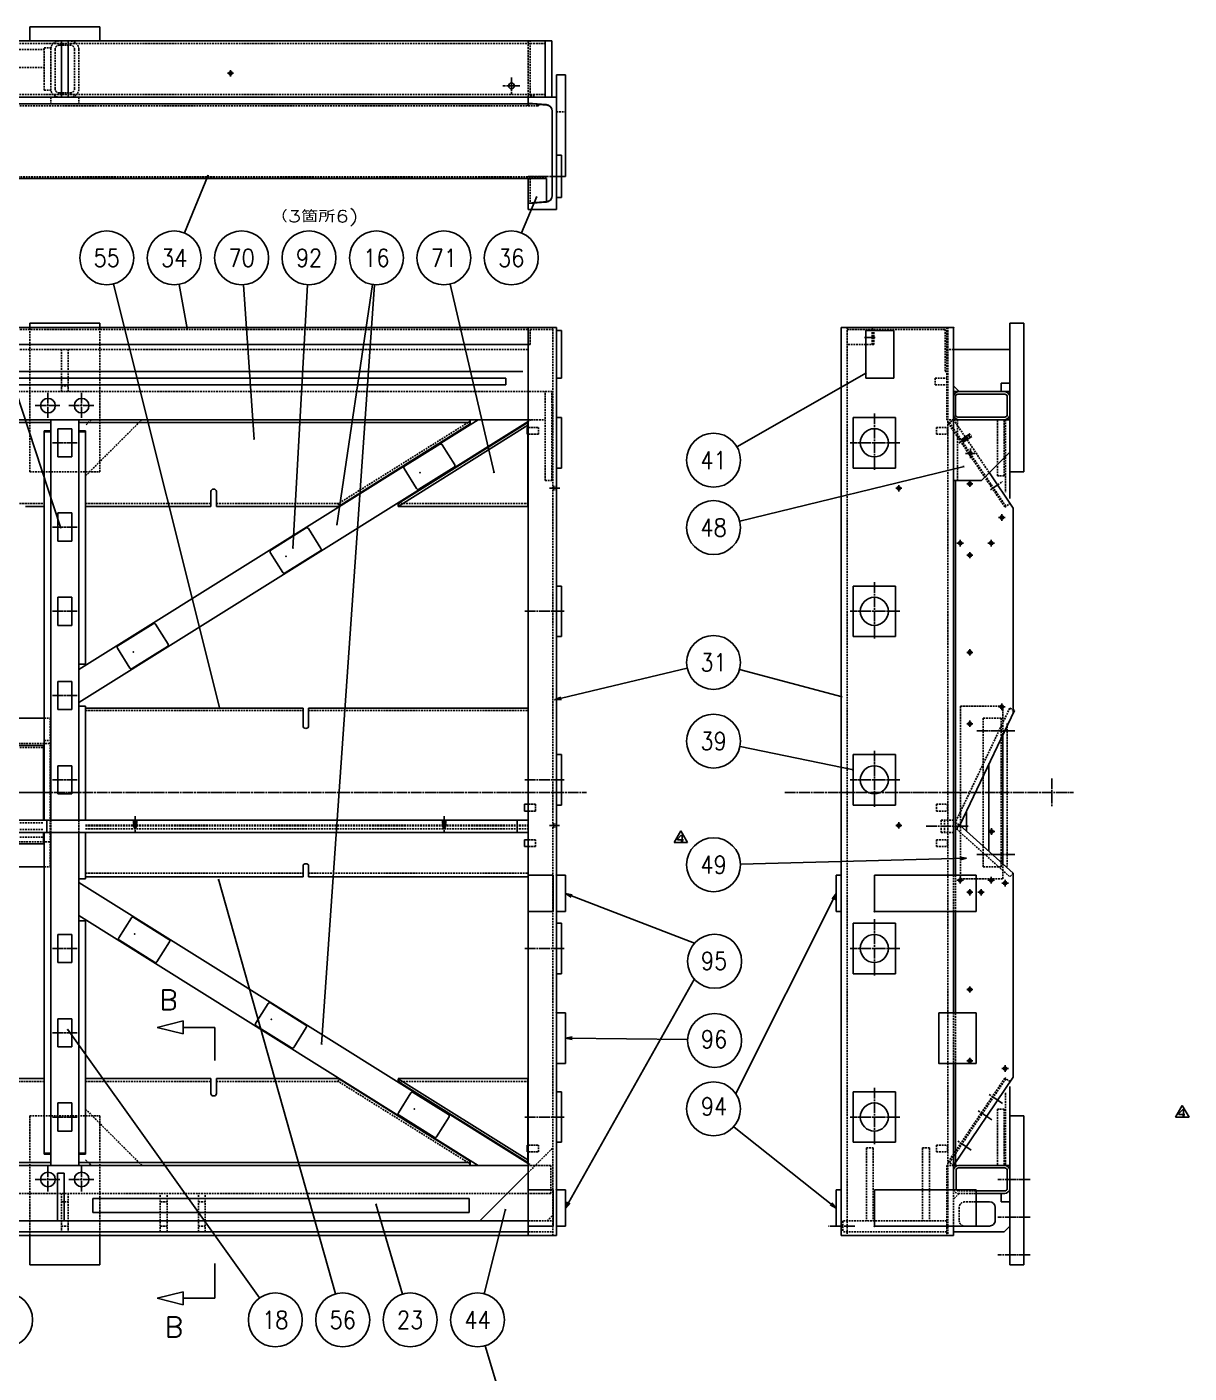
# Model space of a CAD drawing. Header units: inches. Extents: x -3310 to 2601, y -2327 to 2352.
# Drawn here: x 16 to 2084, y -44 to 2352 of the extents above; entities that cross this region are included whole.
import ezdxf
from ezdxf.enums import TextEntityAlignment as Align

# ---------------------------------------------------------------- set-up
doc = ezdxf.new("R2010")
doc.units = ezdxf.units.IN
doc.header["$MEASUREMENT"] = 0
for name, pattern in [('CENTERLINE', [25.4, 19.05, -1.5875, 3.175, -1.5875]), ('DASHED', [4.7625, 3.175, -1.5875]), ('SOLID', [0])]:
    doc.linetypes.add(name, pattern=pattern)
for name, color, linetype in [('0$C$L0$V_DRAWING', 7, 'SOLID'), ('0$C$L0$V_PV', 7, 'SOLID'), ('Layer11$C$L11$V_DRAWING', 52, 'SOLID'), ('Layer11$C$L11$V_PV', 52, 'SOLID'), ('Layer12$C$L12$V_PV', 52, 'SOLID'), ('Layer13$C$L13$V_PV', 52, 'SOLID'), ('Layer21$C$L21$V_DRAWING', 2, 'SOLID'), ('Layer21$C$L21$V_PV', 2, 'SOLID'), ('Layer8$C$L8$V_DRAWING', 40, 'SOLID'), ('Layer8$C$L8$V_PV', 40, 'SOLID')]:
    doc.layers.add(name, color=color, linetype=linetype)
doc.styles.add('CADRASTD', font='txt', dxfattribs={"bigfont": 'bigfont'})
doc.dimstyles.new('DIM2', dxfattribs={"dimtxt": 0.156, "dimasz": 2, "dimexe": 0, "dimexo": 0, "dimgap": 0.078, "dimtad": 3, "dimzin": 0, "dimdsep": 46, "dimtxsty": 'CADRASTD', "dimblk": 'CADRA_ARROW22_5OPEN', "dimblk1": 'CADRA_ARROW22_5OPEN', "dimblk2": 'CADRA_ARROW22_5OPEN', "dimcen": 0.09, "dimaunit": 1, "dimadec": 17154, "dimazin": 0, "dimtfac": 1, "dimtofl": 0, "dimtmove": 0, "dimatfit": 3, "dimldrblk": 'CADRA_ARROW22_5OPEN', "dimfxl": 1, "dimtolj": 1, "dimtzin": 0, "dimarcsym": 0})

# ---------------------------------------------------------------- blocks, each defined once
blk = doc.blocks.new('BLOCK8')
at = {"layer": '0$C$L0$V_DRAWING'}
blk.add_point((0, 0), dxfattribs=at)
blk.add_point((0, 0), dxfattribs=at)
blk.add_point((0, 0), dxfattribs=at)
blk.add_point((0, 0), dxfattribs=at)
blk.add_point((0, 0), dxfattribs=at)
blk.add_point((0, 0), dxfattribs=at)
blk.add_point((0, 0), dxfattribs=at)
at = {"layer": 'Layer11$C$L11$V_DRAWING', "color": 52}
blk.add_circle((0, 0), 3, dxfattribs=at)
at = {"layer": 'Layer13$C$L13$V_PV', "color": 52, "linetype": 'CENTERLINE'}
for p, q in [((5.5, 0), (-5.5, 0)), ((0, 5.5), (0, -5.5))]:
    blk.add_line(p, q, dxfattribs=at)
at = {"layer": 'Layer21$C$L21$V_DRAWING'}
blk.add_circle((0, 0), 2.4, dxfattribs=at)
blk = doc.blocks.new('BLOCK9')
at = {"layer": '0$C$L0$V_DRAWING'}
blk.add_point((0, 0), dxfattribs=at)
at = {"layer": 'Layer11$C$L11$V_DRAWING'}
blk.add_circle((0, 0), 3, dxfattribs=at)
at = {"layer": 'Layer13$C$L13$V_PV', "linetype": 'CENTERLINE'}
for p, q in [((-6, 0), (6, 0)), ((0, -6), (0, 6))]:
    blk.add_line(p, q, dxfattribs=at)
at = {"layer": 'Layer21$C$L21$V_DRAWING'}
blk.add_circle((0, 0), 2.46, dxfattribs=at)
blk = doc.blocks.new('TAB102_SYM004')
at = {"layer": 'Layer11$C$L11$V_DRAWING'}
for p, q in [((2.02, 2.09), (0.95, 1.02)), ((0.95, 1.02), (0.95, 0.8)), ((0.95, 0.8), (2.77, 0.8)), ((2.34, 2.09), (2.02, 2.09)), ((2.02, 0.37), (2.67, 0.37)), ((2.34, 0.37), (2.34, 2.09))]:
    blk.add_line(p, q, dxfattribs=at)
at = {"layer": 'Layer21$C$L21$V_DRAWING'}
for p, q in [((0, 0), (2, 3.46)), ((0, 0), (4, 0)), ((2, 3.46), (4, 0))]:
    blk.add_line(p, q, dxfattribs=at)
blk = doc.blocks.new('BLOCK18')
at = {"layer": '0$C$L0$V_DRAWING', "color": 2}
for p, q in [((235, 535.8), (235, 509.2)), ((245, 509.2), (245, 535.8)), ((399, 118.6), (399, 150.1)), ((409, 150.1), (409, 118.6)), ((399, -150), (399, -130)), ((409, -130), (409, -150)), ((235, -535.8), (235, -509.2)), ((245, -509.2), (245, -535.8))]:
    blk.add_line(p, q, dxfattribs=at)
for points in [[(399, -130), (399.1, -129.4), (399.4, -128.7), (399.8, -128.2), (400.5, -127.7), (401.2, -127.2), (402.1, -126.9), (403, -126.7), (404, -126.7)], [(404, -126.7), (405, -126.7), (405.9, -126.9), (406.8, -127.2), (407.5, -127.7), (408.2, -128.2), (408.6, -128.7), (408.9, -129.4), (409, -130)]]:
    blk.add_lwpolyline(points, dxfattribs=at)
for centre, radius, start, end in [((239.6, 535.4), 4.63, 85.1493, 174.1459), ((240.4, 535.4), 4.63, 5.8541, 94.8508), ((403.8, 118.9), 4.78, 183.0719, 272.7731), ((404.2, 118.9), 4.78, 267.2268, 356.9282), ((239.6, -535.4), 4.63, 185.8549, 274.849), ((240.4, -535.4), 4.63, 265.1508, 354.1451)]:
    blk.add_arc(centre, radius, start, end, dxfattribs=at)
at = {"layer": '0$C$L0$V_DRAWING'}
blk.add_point((0, 0), dxfattribs=at)
at = {"layer": 'Layer12$C$L12$V_PV', "linetype": 'DASHED'}
for p, q in [((696.8, 661), (462.2, 514.3)), ((-115, 514.3), (-62, 514.3)), ((12, 514.3), (235, 514.3)), ((245, 514.3), (462.2, 514.3)), ((462.2, 514.3), (462.2, 509.2)), ((568.3, 514.3), (799, 514.3)), ((12, 146.2), (399, 146.2)), ((409, 146.2), (800, 146.2)), ((-62, 132.5), (-51, 132.5)), ((-51, 132.5), (-51, -132.5)), ((-484, 87.5), (-51, 87.5)), ((-472, 80), (-63, 80)), ((-472, -54), (-63, -54)), ((-472, -66), (-63, -66)), ((12, -57.8), (800, -57.8)), ((12, -59.2), (800, -59.2)), ((12, -64.5), (800, -64.5)), ((-484, -87.5), (-51, -87.5)), ((-472, -79.6), (-63, -79.6)), ((-62, -132.5), (-51, -132.5)), ((12, -143.3), (399, -143.3)), ((409, -143.3), (800, -143.3)), ((-265, -514.3), (-62, -514.3)), ((12, -514.3), (235, -514.3)), ((245, -514.3), (462.2, -514.3)), ((462.2, -514.3), (462.2, -509.2)), ((696.8, -661), (462.2, -514.3)), ((568.3, -514.3), (799, -514.3))]:
    blk.add_line(p, q, dxfattribs=at)
at = {"layer": 'Layer13$C$L13$V_PV', "linetype": 'CENTERLINE'}
blk.add_line((-484, 0), (-51, 0), dxfattribs=at)
at = {"layer": 'Layer21$C$L21$V_DRAWING'}
for p, q in [((-485, 663.5), (-50, 663.5)), ((-485, 658.5), (-50, 658.5)), ((-50, -49), (-50, 663.5)), ((0, 228.5), (0, 663.5)), ((0, 663.5), (695.8, 663.5)), ((0, 658.5), (12, 658.5)), ((1, 658.5), (695.8, 658.5)), ((696.8, 656), (462.2, 509.2)), ((568.3, 514.3), (799, 658.6)), ((568.3, 509.3), (799, 653.5)), ((695.8, 663.5), (696.8, 661)), ((695.8, 663.5), (695.8, 658.5)), ((695.8, 658.5), (696.8, 656)), ((696.8, 661), (696.8, 656)), ((799, 509.2), (799, 658.6)), ((800, 652.9), (800, 509.2)), ((-62, 643.5), (-50, 643.5)), ((-62, -49), (-62, 643.5)), ((-50, 641.9), (-62, 641.9)), ((0, 643.5), (12, 643.5)), ((0, 641.9), (12, 641.9)), ((12, 228.5), (12, 643.5)), ((-95, 509.2), (-62, 509.2)), ((12, 509.2), (235, 509.2)), ((245, 509.2), (462.2, 509.2)), ((568.3, 514.3), (568.3, 509.3)), ((568.3, 509.2), (799, 509.2)), ((0, 228.5), (12, 228.5)), ((0, -49), (0, 153.5)), ((0, 153.5), (12, 153.5)), ((12, -49), (12, 153.5)), ((12, 150.1), (399, 150.1)), ((409, 150.1), (800, 150.1)), ((800, -150), (800, 150.1)), ((-473, 132.5), (-62, 132.5)), ((-472, 83.5), (-63, 83.5)), ((-63, -49), (-63, 83.5)), ((-472, -91.2), (-63, -91.2)), ((-63, -91.2), (-63, -72.2)), ((-62, -643.5), (-62, -72.2)), ((-50, -663.5), (-50, -72.2)), ((0, -153.5), (0, -72.2)), ((12, -153.5), (12, -72.2)), ((-473, -132.5), (-62, -132.5)), ((0, -153.5), (12, -153.5)), ((12, -150), (399, -150)), ((409, -150), (800, -150)), ((0, -228.5), (0, -663.5)), ((0, -228.5), (12, -228.5)), ((12, -228.5), (12, -643.5)), ((-265, -509.2), (-62, -509.2)), ((12, -509.2), (235, -509.2)), ((245, -509.2), (462.2, -509.2)), ((696.8, -656), (462.2, -509.2)), ((568.3, -509.2), (799, -509.2)), ((568.3, -509.3), (799, -653.5)), ((568.3, -514.3), (568.3, -509.3)), ((568.3, -514.3), (799, -658.6)), ((799, -509.2), (799, -658.6)), ((800, -652.9), (800, -509.2)), ((-50, -641.9), (-62, -641.9)), ((-62, -643.5), (-50, -643.5)), ((0, -641.9), (12, -641.9)), ((0, -643.5), (12, -643.5)), ((-485, -658.5), (-50, -658.5)), ((-485, -663.5), (-50, -663.5)), ((0, -658.5), (695.8, -658.5)), ((0, -663.5), (695.8, -663.5)), ((695.8, -658.5), (696.8, -656)), ((695.8, -663.5), (695.8, -658.5)), ((696.8, -661), (695.8, -663.5)), ((696.8, -661), (696.8, -656))]:
    blk.add_line(p, q, dxfattribs=at)
blk = doc.blocks.new('CADRA_ARROW22_5OPEN')
at = {"layer": 'Layer8$C$L8$V_DRAWING'}
for q in [(-1, 0.2), (-1, -0.2), (-1, 0)]:
    blk.add_line((0, 0), q, dxfattribs=at)
blk = doc.blocks.new('BLOCK19')
at = {"layer": '0$C$L0$V_DRAWING'}
blk.add_point((0, 0), dxfattribs=at)
at = {"layer": 'Layer13$C$L13$V_PV', "color": 60, "linetype": 'CENTERLINE'}
for p, q in [((-23, 0), (23, 0)), ((0, 23), (0, -23))]:
    blk.add_line(p, q, dxfattribs=at)
at = {"layer": 'Layer21$C$L21$V_DRAWING', "color": 4}
blk.add_circle((0, 0), 13, dxfattribs=at)
blk = doc.blocks.new('CADRA_PFIG_SECTION_ARROW')
at = {"linetype": 'SOLID'}
blk.add_line((0, 0), (0.37, 0), dxfattribs=at)
blk = doc.blocks.new('CADRA_PFIG_SECTION_ARROWHEAD')
at = {"linetype": 'SOLID'}
for p, q in [((0, 0.075), (0.3, 0)), ((0, -0.075), (0, 0.075)), ((0, -0.075), (0.3, 0))]:
    blk.add_line(p, q, dxfattribs=at)
blk = doc.blocks.new('BLOCK20')
at = {"layer": 'Layer11$C$L11$V_DRAWING', "color": 52}
blk.add_circle((2620, 242.5), 3, dxfattribs=at)
at = {"layer": 'Layer12$C$L12$V_PV', "linetype": 'DASHED'}
for p, q in [((25, 295.5), (3180, 295.5)), ((2288, 212.5), (2288, 287.5)), ((2288, 287.5), (2300, 287.5)), ((2300, 212.5), (2300, 287.5)), ((2315.2, 292.4), (2334.8, 292.4)), ((3150, 200), (3150, 300)), ((3153.2, 203.2), (3153.2, 300)), ((1877, 285), (2288, 285)), ((2307.6, 215.2), (2307.6, 284.8)), ((2342.4, 215.2), (2342.4, 284.8)), ((2350, 215.2), (2350, 284.8)), ((1877, 253), (2288, 253)), ((25, 204.5), (3180, 204.5)), ((2288, 212.5), (2300, 212.5)), ((2300.2, 200), (2300.2, 188)), ((2315.2, 207.6), (2334.8, 207.6)), ((2315.2, 200), (2334.8, 200)), ((2350.2, 200), (2350.2, 188)), ((3153.2, 203.2), (3160, 203.2)), ((3160, 200), (3160, 203.2)), ((35, 184.8), (3165, 184.8)), ((2350.2, 188), (2300.2, 188)), ((3150, 188), (3150, 184.8)), ((7.5, 58.2), (3182.5, 58.2)), ((3153.2, 55), (3153.2, 11.7))]:
    blk.add_line(p, q, dxfattribs=at)
for centre, radius, start, end in [((2315.2, 284.8), 15.2, 90, 180), ((2315.2, 284.8), 7.6, 90, 180), ((2334.8, 284.8), 15.2, 0, 90), ((2334.8, 284.8), 7.6, 0, 90), ((2315.2, 215.2), 15.2, 180, 270), ((2315.2, 215.2), 7.6, 180, 270), ((2334.8, 215.2), 7.6, 270, 360), ((2334.8, 215.2), 15.2, 270, 360)]:
    blk.add_arc(centre, radius, start, end, dxfattribs=at)
at = {"layer": 'Layer13$C$L13$V_PV', "color": 52, "linetype": 'CENTERLINE'}
for p, q in [((2625.5, 242.5), (2614.5, 242.5)), ((2620, 237), (2620, 248))]:
    blk.add_line(p, q, dxfattribs=at)
at = {"layer": 'Layer13$C$L13$V_PV', "linetype": 'CENTERLINE'}
for p, q in [((3135.1, 220), (3104.9, 220)), ((3120, 235.1), (3120, 204.8))]:
    blk.add_line(p, q, dxfattribs=at)
at = {"layer": 'Layer21$C$L21$V_DRAWING'}
for p, q in [((2262.5, 325), (2387.5, 325)), ((2262.5, 300), (2262.5, 325)), ((2387.5, 300), (2387.5, 325)), ((13, 300), (3192, 300)), ((2319, 300), (2319, 200)), ((2331, 300), (2331, 200)), ((3180, 200), (3180, 300)), ((3192, 200), (3192, 300)), ((0, 200), (3200, 200)), ((3150, 200), (3150, 188)), ((3150, 188), (3150, 200)), ((3200, 200), (3200, 0)), ((35, 188), (3165, 188)), ((3181.5, 186.8), (3150, 189.5)), ((3165, 188), (3165, 184.8)), ((3168, 184.8), (3165, 184.8)), ((3183.4, 185.6), (3168, 187)), ((3168, 187), (3168, 184.8)), ((3192.5, 175.7), (3192.5, 55)), ((3192.5, 174.8), (3192.5, 25.2)), ((7.5, 55), (3182.5, 55)), ((3150, 55), (3150, 11.5)), ((3182.5, 55), (3182.5, 14.3)), ((3183.4, 14.4), (3149.9, 11.4)), ((3181.5, 13.2), (3150, 10.5)), ((3150, 10.5), (3150, 0)), ((3200, 0), (3150, 0))]:
    blk.add_line(p, q, dxfattribs=at)
for centre, radius in [((2620, 242.5), 2.4), ((3120, 220), 5.15)]:
    blk.add_circle(centre, radius, dxfattribs=at)
for centre, radius, start, end in [((3180.5, 174.8), 12, 0, 85), ((3182.5, 175.7), 10, 0, 85), ((3180.5, 25.2), 12, 275, 360), ((3182.5, 24.3), 10, 275, 360)]:
    blk.add_arc(centre, radius, start, end, dxfattribs=at)
blk = doc.blocks.new('BLOCK21')
at = {"layer": '0$C$L0$V_DRAWING'}
blk.add_point((0, 0), dxfattribs=at)
blk.add_point((0, 0), dxfattribs=at)
blk.add_point((0, 0), dxfattribs=at)
blk.add_point((0, 0), dxfattribs=at)
blk.add_point((0, 0), dxfattribs=at)
blk.add_point((0, 0), dxfattribs=at)
blk.add_point((0, 0), dxfattribs=at)
blk.add_point((0, 0), dxfattribs=at)
at = {"layer": 'Layer12$C$L12$V_PV', "color": 60, "linetype": 'DASHED'}
for p, q in [((-3, -9.5), (-3, 0)), ((-2.4, 0), (-2.4, -12.4)), ((2.4, 0), (2.4, -12.4)), ((3, -9.5), (3, 0)), ((-3, -9.5), (3, -9.5)), ((-3, -9.5), (-2.5, -10)), ((2.5, -10), (-2.5, -10)), ((-2.4, -12.4), (0, -13.6)), ((2.4, -12.4), (-2.4, -12.4)), ((0, -13.6), (2.4, -12.4)), ((2.5, -10), (3, -9.5))]:
    blk.add_line(p, q, dxfattribs=at)
at = {"layer": 'Layer13$C$L13$V_PV', "color": 60, "linetype": 'CENTERLINE'}
blk.add_line((0, 7.2), (0, -21.2), dxfattribs=at)
blk = doc.blocks.new('BLOCK22')
at = {"layer": '0$C$L0$V_DRAWING'}
blk.add_point((0, 0), dxfattribs=at)
at = {"layer": 'Layer21$C$L21$V_DRAWING', "color": 4}
for p, q in [((-6, 0), (-6, 85)), ((-6, 85), (6, 85)), ((6, 0), (6, 85))]:
    blk.add_line(p, q, dxfattribs=at)
blk = doc.blocks.new('BLOCK23')
at = {"layer": '0$C$L0$V_DRAWING'}
blk.add_point((0, 0), dxfattribs=at)
blk.add_point((0, 0), dxfattribs=at)
blk.add_point((0, 0), dxfattribs=at)
blk.add_point((0, 0), dxfattribs=at)
blk.add_point((0, 0), dxfattribs=at)
blk.add_point((0, 0), dxfattribs=at)
at = {"layer": 'Layer12$C$L12$V_PV', "color": 60, "linetype": 'DASHED'}
for p, q in [((100, 210.1), (2.9, 6.1)), ((100, 210.1), (108.2, 206.2)), ((2.9, 6.1), (11, 2.2)), ((11, 2.2), (5, -4.5)), ((5, -4.5), (100.1, -90.1)), ((106.2, -83.4), (100.1, -90.1))]:
    blk.add_line(p, q, dxfattribs=at)
at = {"layer": 'Layer21$C$L21$V_DRAWING', "color": 4}
for p, q in [((108.2, 206.2), (11, 2.2)), ((11, 2.2), (106.2, -83.4))]:
    blk.add_line(p, q, dxfattribs=at)
blk = doc.blocks.new('BLOCK31')
at = {"layer": '0$C$L0$V_DRAWING'}
blk.add_point((0, 0), dxfattribs=at)
blk.add_point((0, 0), dxfattribs=at)
blk.add_point((0, 0), dxfattribs=at)
blk.add_point((0, 0), dxfattribs=at)
at = {"layer": 'Layer21$C$L21$V_DRAWING', "color": 20}
for p, q in [((57, 24), (-17, 24)), ((-20, 21), (-20, -21)), ((60, 21), (60, -21)), ((57, -24), (-17, -24))]:
    blk.add_line(p, q, dxfattribs=at)
for centre, start, end in [((-17, 21), 90, 180), ((57, 21), 0, 90), ((-17, -21), 180, 269.9999), ((57, -21), 269.9999, 360)]:
    blk.add_arc(centre, 3, start, end, dxfattribs=at)
blk = doc.blocks.new('BLOCK30')
at = {"layer": '0$C$L0$V_DRAWING'}
for p, xscale, yscale, zscale, rotation in [((2957, -258.3), 1.000000010567625, 1.000000010567625, 1.000000010567625, 32.02455975926377), ((2718.8, -407.3), 1.000000010567625, 1.000000010567625, 1.000000010567625, 32.02455975926377), ((2446.7, -577.6), 1.000000010567625, 1.000000010567625, 1.000000010567625, 32.02455975926377), ((2449.3, -1079.1), 0.9999999725260068, 0.9999999725260068, 0.9999999725260068, 327.9754630459655), ((2692.8, -1231.4), 0.9999999725260068, 0.9999999725260068, 0.9999999725260068, 327.9754630459655), ((2947, -1390.4), 0.9999999725260068, 0.9999999725260068, 0.9999999725260068, 327.9754630459655)]:
    blk.add_blockref('BLOCK31', p, dxfattribs=dict(at, xscale=xscale, yscale=yscale, zscale=zscale, rotation=rotation))
blk = doc.blocks.new('BLOCK32')
at = {"layer": 'Layer12$C$L12$V_PV', "color": 4, "linetype": 'DASHED'}
for p, q in [((3140, -178), (3158, -178)), ((3158, -190), (3140, -190)), ((3158, -190), (3158, -178)), ((3140, -848.5), (3153, -848.5)), ((3140, -860.5), (3153, -860.5)), ((3153, -860.5), (3153, -848.5)), ((3140, -911.5), (3153, -911.5)), ((3140, -923.5), (3153, -923.5)), ((3153, -923.5), (3153, -911.5)), ((3140, -1455), (3158, -1455)), ((3158, -1467), (3158, -1455)), ((3140, -1467), (3158, -1467))]:
    blk.add_line(p, q, dxfattribs=at)
at = {"layer": 'Layer21$C$L21$V_DRAWING', "color": 4}
for p, q in [((3138, -190), (3138, -178)), ((3138, -178), (3140, -178)), ((3140, -190), (3138, -190)), ((3133, -848.5), (3140, -848.5)), ((3133, -860.5), (3133, -848.5)), ((3133, -860.5), (3140, -860.5)), ((3133, -911.5), (3140, -911.5)), ((3133, -923.5), (3133, -911.5)), ((3133, -923.5), (3140, -923.5)), ((3138, -1455), (3140, -1455)), ((3138, -1467), (3138, -1455)), ((3138, -1467), (3140, -1467))]:
    blk.add_line(p, q, dxfattribs=at)
blk = doc.blocks.new('BLOCK34')
at = {"layer": '0$C$L0$V_DRAWING'}
blk.add_point((0, 0), dxfattribs=at)
blk.add_point((0, 0), dxfattribs=at)
blk.add_point((0, 0), dxfattribs=at)
blk.add_point((0, 0), dxfattribs=at)
at = {"layer": 'Layer12$C$L12$V_PV', "color": 20, "linetype": 'DASHED'}
for p, q in [((-30.5, -190), (-30.5, -178)), ((-30.5, -178), (-10.5, -178)), ((-30.5, -190), (-10.5, -190)), ((-10.5, -178), (-10.5, -190)), ((-30.5, -848.5), (-10.5, -848.5)), ((-30.5, -848.5), (-30.5, -860.5)), ((-30.5, -860.5), (-10.5, -860.5)), ((-10.5, -848.5), (-10.5, -860.5)), ((-30.5, -911.5), (-10.5, -911.5)), ((-30.5, -911.5), (-30.5, -923.5)), ((-30.5, -923.5), (-10.5, -923.5)), ((-10.5, -911.5), (-10.5, -923.5)), ((-30.5, -1455), (-30.5, -1467)), ((-30.5, -1455), (-10.5, -1455)), ((-10.5, -1455), (-10.5, -1467)), ((-30.5, -1467), (-10.5, -1467))]:
    blk.add_line(p, q, dxfattribs=at)
blk = doc.blocks.new('BLOCK35')
at = {"layer": '0$C$L0$V_DRAWING'}
blk.add_point((0, 0), dxfattribs=at)
blk.add_point((0, 0), dxfattribs=at)
blk.add_point((0, 0), dxfattribs=at)
blk.add_point((0, 0), dxfattribs=at)
at = {"layer": 'Layer21$C$L21$V_DRAWING'}
for p, q in [((45, 0), (0, 0)), ((0, -33), (0, 0)), ((45, -33), (45, 0)), ((45, -33), (0, -33))]:
    blk.add_line(p, q, dxfattribs=at)
blk = doc.blocks.new('BLOCK36')
at = {"layer": '0$C$L0$V_DRAWING'}
blk.add_point((0, 0), dxfattribs=at)
at = {"layer": 'Layer21$C$L21$V_DRAWING'}
for p, q in [((0, 65), (181, 65)), ((0, 0), (0, 65)), ((181, 0), (181, 65)), ((0, 0), (181, 0))]:
    blk.add_line(p, q, dxfattribs=at)
blk = doc.blocks.new('BLOCK37')
at = {"layer": '0$C$L0$V_DRAWING'}
blk.add_point((0, 0), dxfattribs=at)
blk.add_point((0, 0), dxfattribs=at)
at = {"layer": 'Layer21$C$L21$V_DRAWING'}
for p, q in [((16, 0), (0, 0)), ((0, -65), (0, 0)), ((16, -65), (16, 0)), ((16, -65), (0, -65))]:
    blk.add_line(p, q, dxfattribs=at)
blk = doc.blocks.new('BLOCK38')
at = {"layer": '0$C$L0$V_DRAWING'}
blk.add_point((0, 0), dxfattribs=at)
blk.add_point((0, 0), dxfattribs=at)
blk.add_point((0, 0), dxfattribs=at)
blk.add_point((0, 0), dxfattribs=at)
at = {"layer": 'Layer21$C$L21$V_DRAWING'}
for p, q in [((0, 0), (16, 0)), ((0, 0), (0, -90)), ((16, 0), (16, -90)), ((0, -90), (16, -90))]:
    blk.add_line(p, q, dxfattribs=at)
blk = doc.blocks.new('BLOCK39')
at = {"layer": '0$C$L0$V_DRAWING'}
blk.add_point((0, 0), dxfattribs=at)
blk.add_point((0, 0), dxfattribs=at)
blk.add_point((0, 0), dxfattribs=at)
blk.add_point((0, 0), dxfattribs=at)
at = {"layer": 'Layer21$C$L21$V_DRAWING'}
for p, q in [((65, 44), (0, 44)), ((0, 0), (0, 44)), ((65, 0), (65, 44)), ((65, 0), (0, 0))]:
    blk.add_line(p, q, dxfattribs=at)

msp = doc.modelspace()

# ---------------------------------------------------------------- linework, layer by layer
at = {"layer": '0$C$L0$V_PV'}
for p in [(1567.6, 1530.6, 1530.6), (1567.6, 930.6, 1530.6)]:
    msp.add_point(p, dxfattribs=at)
at = {"layer": 'Layer11$C$L11$V_PV', "color": 40}
for p, q in [((955.1, 1154), (1191.1, 1210.7)), ((1285.9, 861.5), (1688.3, 872.2)), ((1204.1, 720.8), (974.2, 809.3)), ((1277.4, 453.4), (1456.1, 809.6)), ((1204.1, 657.3), (974.2, 249.5)), ((1191.7, 549.6), (974.2, 552.1)), ((1274.7, 393.6), (1456.1, 249.6))]:
    msp.add_line(p, q, dxfattribs=at)
at = {"layer": 'Layer11$C$L11$V_PV'}
for p, q in [((955.1, 1154), (966, 1159)), ((955.1, 1154), (967.1, 1154.4)), ((1688.3, 872.2), (1676.5, 874.3)), ((1688.3, 872.2), (1676.6, 869.6)), ((974.2, 809.3), (984.4, 802.9)), ((974.2, 809.3), (986.1, 807.3)), ((1456.1, 809.6), (1448.8, 800.1)), ((1456.1, 809.6), (1452.9, 798)), ((974.2, 552.1), (986, 554.3)), ((974.2, 552.1), (986, 549.6)), ((974.2, 249.5), (978, 260.9)), ((974.2, 249.5), (982.1, 258.6)), ((1456.1, 249.6), (1445.5, 255.1)), ((1456.1, 249.6), (1448.4, 258.8))]:
    msp.add_line(p, q, dxfattribs=at)
for centre in [(1695.1, 1592.6), (1732.6, 919.6)]:
    msp.add_circle(centre, 3, dxfattribs=at)
at = {"layer": 'Layer12$C$L12$V_PV', "linetype": 'DASHED'}
for p, q in [((958.2, 2200.6), (974.2, 2200.6)), ((958.2, 2123.1), (958.2, 2085.6)), ((958.2, 2085.6), (967.2, 2085.6)), ((-2191.8, 1813.4), (908.2, 1813.4)), ((20.7, 1559.6), (20.7, 1816.6)), ((145.7, 1559.6), (145.7, 1816.6)), ((911.4, 1786.6), (911.4, 1813.4)), ((911.4, 1813.4), (951.7, 1813.4)), ((951.7, 200.6), (951.7, 1816.6)), ((1475.6, 1816.6), (1475.6, 202.6)), ((1649.9, 1813.4), (1475.6, 1813.4)), ((1520.1, 1813.4), (1520.1, 1786.6)), ((1523.3, 1813.4), (1523.3, 1786.6)), ((1649.9, 1813.4), (1649.9, 1738.6)), ((1653.1, 1816.6), (1653.1, 1652.6)), ((1654.7, 1816.6), (1654.7, 200.6)), ((-2191.8, 1777.6), (908.2, 1777.6)), ((77.2, 1777.6), (77.2, 1702.6)), ((89.2, 1777.6), (89.2, 1702.6)), ((908.2, 1786.6), (911.4, 1786.6)), ((1523.3, 1786.6), (1475.6, 1786.6)), ((1665.1, 1777.6), (1653.1, 1777.6)), ((1632.1, 1726.6), (1653.1, 1726.6)), ((1632.1, 1726.6), (1632.1, 1714.6)), ((1653.1, 1738.6), (1649.9, 1738.6)), ((-2228.8, 1702.6), (950.2, 1702.6)), ((77.2, 1712.6), (89.2, 1712.6)), ((938.2, 1544.6), (938.2, 1702.6)), ((950.2, 1544.6), (950.2, 1702.6)), ((1632.1, 1714.6), (1653.1, 1714.6)), ((130.2, 1652.6), (120.2, 1642.6)), ((120.2, 1552.6), (220.2, 1652.6)), ((913.2, 1652.6), (908.2, 1649.5)), ((908.2, 1652.6), (938.2, 1652.6)), ((1665.1, 1652.6), (1653.1, 1652.6)), ((1655.8, 1646.3), (1665.1, 1652.6)), ((1655.8, 1646.3), (1756.4, 1497.1)), ((1657.7, 1647.6), (1758.3, 1498.3)), ((1665.1, 1652.6), (1728.8, 1558.2)), ((1672.4, 1544.6), (1672.4, 1652.6)), ((1743.1, 1552.6), (1743.1, 1652.6)), ((1755.1, 1552.6), (1755.1, 1652.6)), ((1757.5, 1652.6), (1757.5, 1523.8)), ((1673.7, 1619.8), (1675.6, 1621)), ((1682.6, 1606.5), (1684.5, 1607.8)), ((20.7, 1559.6), (145.7, 1559.6)), ((938.2, 1544.6), (950.2, 1544.6)), ((951.7, 1533.6), (958.2, 1533.6)), ((1729.6, 1536.8), (1731.5, 1538.1)), ((1755.1, 1552.6), (1743.1, 1552.6)), ((951.7, 1533), (958.2, 1533)), ((951.7, 1528.2), (958.2, 1528.2)), ((951.7, 1527.6), (958.2, 1527.6)), ((1738.5, 1523.6), (1740.4, 1524.9)), ((1756.4, 1497.1), (1765.8, 1503.4)), ((1677.6, 1142.6), (1752.6, 1142.6)), ((1677.6, 1142.6), (1677.6, 835.6)), ((1752.6, 1142.6), (1752.6, 1091.9)), ((1765.1, 1139.1), (1771.1, 1136.2)), ((46.2, 1121.6), (58.2, 1121.6)), ((1718.1, 1121.6), (1718.1, 856.6)), ((1718.1, 1121.6), (1750.1, 1121.6)), ((1750.1, 1121.6), (1750.1, 856.6)), ((1760.6, 1111.9), (1760.6, 857.6)), ((46.2, 1081.6), (58.2, 1081.6)), ((58.2, 918.1), (58.2, 940.1)), ((108.2, 918.1), (108.2, 940.1)), ((1665.1, 940.1), (1643.1, 940.1)), ((1643.1, 940.1), (1643.1, 918.1)), ((1649.1, 940.1), (1649.1, 918.1)), ((951.7, 933.6), (958.2, 933.6)), ((951.7, 933), (958.2, 933)), ((951.7, 928.2), (958.2, 928.2)), ((951.7, 927.6), (958.2, 927.6)), ((1665.1, 918.1), (1643.1, 918.1)), ((1752.6, 862.5), (1752.6, 835.6)), ((46.2, 856.6), (58.2, 856.6)), ((1665.1, 842.1), (1665.1, 777.1)), ((1668.3, 777.1), (1668.3, 842.1)), ((1718.1, 856.6), (1750.1, 856.6)), ((1677.6, 835.6), (1752.6, 835.6)), ((1665.1, 597.1), (1665.1, 507.1)), ((1668.3, 507.1), (1668.3, 597.1)), ((1655.8, 331.9), (1756.4, 481.1)), ((1657.7, 330.6), (1758.3, 479.9)), ((1765.8, 474.8), (1756.4, 481.1)), ((1757.5, 454.4), (1757.5, 325.6)), ((20.7, 413.6), (20.7, 200.6)), ((20.7, 413.6), (145.7, 413.6)), ((120.2, 425.6), (220.2, 325.6)), ((145.7, 413.6), (145.7, 200.6)), ((1755.1, 425.6), (1743.1, 425.6)), ((1743.1, 425.6), (1743.1, 325.6)), ((1755.1, 425.6), (1755.1, 325.6)), ((120.2, 335.6), (130.2, 325.6)), ((908.2, 313.1), (951.7, 356.6)), ((1510.1, 356.6), (1522.1, 356.6)), ((1510.1, 356.6), (1510.1, 226.6)), ((1522.1, 356.6), (1522.1, 226.6)), ((1610.1, 356.6), (1622.1, 356.6)), ((1610.1, 356.6), (1610.1, 226.6)), ((1622.1, 356.6), (1622.1, 226.6)), ((908.2, 328.7), (913.2, 325.6)), ((948.2, 325.6), (908.2, 325.6)), ((948.2, 325.6), (948.2, 275.6)), ((1653.1, 325.6), (1665.1, 325.6)), ((1653.1, 325.6), (1653.1, 200.6)), ((1665.1, 325.6), (1655.8, 331.9)), ((948.2, 275.6), (-2216.8, 275.6)), ((77.2, 275.6), (77.2, 207.6)), ((89.2, 275.6), (89.2, 207.6)), ((253.2, 207.6), (253.2, 275.6)), ((265.2, 207.6), (265.2, 275.6)), ((321.2, 207.6), (321.2, 275.6)), ((333.2, 207.6), (333.2, 275.6)), ((1665.1, 282.1), (1665.1, 217.1)), ((1675.1, 275.6), (1665.1, 265.6)), ((1705.1, 280.1), (1674.1, 280.1)), ((1705.1, 275.6), (1674.1, 275.6)), ((77.2, 260.6), (89.2, 260.6)), ((253.2, 260.6), (265.2, 260.6)), ((321.2, 260.6), (333.2, 260.6)), ((1675.1, 250.6), (1675.1, 227.6)), ((1705.1, 260.6), (1685.1, 260.6)), ((77.2, 217.6), (89.2, 217.6)), ((253.2, 217.6), (265.2, 217.6)), ((321.2, 217.6), (333.2, 217.6)), ((908.2, 226.6), (951.7, 226.6)), ((941.7, 226.6), (951.7, 236.6)), ((1468.1, 226.6), (1468.1, 207.6)), ((1653.1, 226.6), (1468.1, 226.6)), ((1705.1, 217.6), (1685.1, 217.6)), ((908.2, 207.6), (951.7, 207.6)), ((1653.1, 207.6), (1468.1, 207.6))]:
    msp.add_line(p, q, dxfattribs=at)
for centre, radius, start, end in [((1523.3, 1813.4), 3.2, 90, 180), ((1674.1, 284.6), 9, 196.1277, 270), ((1674.1, 284.6), 4.5, 213.7492, 269.9999), ((1685.1, 250.6), 10, 90, 180.0004), ((1685.1, 227.6), 10, 180, 269.9999)]:
    msp.add_arc(centre, radius, start, end, dxfattribs=at)
at = {"layer": 'Layer13$C$L13$V_PV', "linetype": 'CENTERLINE'}
for p, q in [((969.8, 2085.6), (908.2, 2085.6)), ((1525.8, 1798.6), (1505.8, 1798.6)), ((1524.1, 1663.5), (1524.1, 1563.3)), ((61.1, 1611.6), (105.4, 1611.6)), ((1569.5, 1611.6), (1481.3, 1611.6)), ((1674.7, 1610.8), (1696.6, 1625.6)), ((1678.4, 1616.9), (1694.9, 1628.1)), ((1678.6, 1616.6), (1695.2, 1627.7)), ((1681.5, 1612.3), (1698.1, 1623.4)), ((1681.7, 1611.9), (1698.3, 1623.1)), ((1686.6, 1592.6), (1703.6, 1592.6)), ((1695.1, 1584.1), (1695.1, 1601.1)), ((1730.8, 1528), (1752.5, 1542.7)), ((945.9, 1530.6), (964.4, 1530.6)), ((61.1, 1461.6), (105.4, 1461.6)), ((1524.1, 1363.5), (1524.1, 1263.3)), ((61.1, 1311.6), (105.4, 1311.6)), ((902.1, 1311.6), (973.2, 1311.6)), ((1569.5, 1311.6), (1481.3, 1311.6)), ((61.1, 1161.6), (105.4, 1161.6)), ((1706.8, 1099.1), (1774.3, 1099.1)), ((1524.1, 1063.5), (1524.1, 963.3)), ((61.1, 1011.6), (105.4, 1011.6)), ((902.1, 1011.6), (973.2, 1011.6)), ((1569.5, 1011.6), (1481.3, 1011.6)), ((1840.1, 1014.1), (1840.1, 964.1)), ((-2399.8, 989.1), (1011.8, 989.1)), ((1364.9, 989.1), (1878.4, 989.1)), ((945.7, 930.6), (963.6, 930.6)), ((1616.5, 929.1), (1692.9, 929.1)), ((1726.6, 919.6), (1738.6, 919.6)), ((1732.6, 913.6), (1732.6, 925.6)), ((1706.8, 879.1), (1774.3, 879.1)), ((1524.1, 763.5), (1524.1, 663.3)), ((61.1, 711.6), (105.4, 711.6)), ((902.1, 711.6), (973.2, 711.6)), ((1569.5, 711.6), (1481.3, 711.6)), ((61.1, 561.6), (105.4, 561.6)), ((1524.1, 463.5), (1524.1, 363.3)), ((1752.5, 435.5), (1728.5, 451.7)), ((61.1, 411.6), (105.4, 411.6)), ((902.1, 411.6), (973.2, 411.6)), ((1569.5, 411.6), (1481.3, 411.6)), ((1733, 406.5), (1708.9, 422.7)), ((1696.6, 352.6), (1672.6, 368.8)), ((1801.2, 300.6), (1744.1, 300.6)), ((1489.3, 217.1), (1442.4, 217.1)), ((1801.2, 233.6), (1744.1, 233.6)), ((1801.2, 166.6), (1744.1, 166.6))]:
    msp.add_line(p, q, dxfattribs=at)
at = {"layer": 'Layer21$C$L21$V_PV'}
for p, q in [((958.2, 2266.6), (974.2, 2266.6)), ((958.2, 2266.6), (958.2, 2123.1)), ((974.2, 2085.6), (974.2, 2266.6)), ((958.2, 2123.1), (967.2, 2123.1)), ((967.2, 2123.1), (967.2, 2048.1)), ((967.2, 2085.6), (974.2, 2085.6)), ((958.2, 2048.1), (967.2, 2048.1)), ((954.2, 2026.6), (948.2, 2026.6)), ((20.7, 1816.6), (20.7, 1824.6)), ((20.7, 1824.6), (145.7, 1824.6)), ((145.7, 1816.6), (145.7, 1824.6)), ((1765.1, 1512.4), (1765.1, 1824.6)), ((1765.1, 1824.6), (1790.1, 1824.6)), ((1790.1, 1559.6), (1790.1, 1824.6)), ((-2241.8, 1816.6), (958.2, 1816.6)), ((908.2, 200.6), (908.2, 1816.6)), ((958.2, 200.6), (958.2, 1816.6)), ((958.2, 1811.6), (967.2, 1811.6)), ((967.2, 1726.6), (967.2, 1811.6)), ((1665.1, 1816.6), (1465.1, 1816.6)), ((1465.1, 1816.6), (1465.1, 200.6)), ((1509.1, 1811.6), (1509.1, 1726.6)), ((1559.1, 1811.6), (1509.1, 1811.6)), ((1559.1, 1811.6), (1559.1, 1726.6)), ((1665.1, 1816.6), (1665.1, 842.1)), ((-2191.8, 1786.6), (908.2, 1786.6)), ((1765.1, 1777.6), (1665.1, 1777.6)), ((-2191.8, 1738.6), (898.2, 1738.6)), ((-2166.8, 1726.6), (868.2, 1726.6)), ((868.2, 1726.6), (868.2, 1714.6)), ((958.2, 1726.6), (967.2, 1726.6)), ((1559.1, 1726.6), (1509.1, 1726.6)), ((-2166.8, 1714.6), (868.2, 1714.6)), ((1665.1, 1712.6), (1675.1, 1702.6)), ((1765.1, 1702.6), (1665.1, 1702.6)), ((1765.1, 1717.6), (1750.1, 1717.6)), ((1750.1, 1702.6), (1750.1, 1717.6)), ((1668.3, 1661.6), (1668.3, 1693.6)), ((1756.1, 1698.1), (1672.8, 1698.1)), ((1760.6, 1693.6), (1760.6, 1661.6)), ((958.2, 1656.6), (967.2, 1656.6)), ((967.2, 1566.6), (967.2, 1656.6)), ((1561.6, 1656.6), (1486.6, 1656.6)), ((1486.6, 1656.6), (1486.6, 1566.6)), ((1561.6, 1656.6), (1561.6, 1566.6)), ((1756.1, 1657.1), (1672.8, 1657.1)), ((-2191.8, 1652.6), (908.2, 1652.6)), ((58.2, 940.1), (58.2, 1652.6)), ((70.7, 1586.6), (70.7, 1636.6)), ((70.7, 1636.6), (95.7, 1636.6)), ((95.7, 1586.6), (95.7, 1636.6)), ((819, 1652.6), (108.2, 1208.1)), ((108.2, 940.1), (108.2, 1652.6)), ((908.2, 1649.5), (108.2, 1149.1)), ((1765.1, 1652.6), (1665.1, 1652.6)), ((70.7, 1586.6), (95.7, 1586.6)), ((1715.1, 1544.6), (1765.1, 1594.6)), ((958.2, 1566.6), (967.2, 1566.6)), ((1561.6, 1566.6), (1486.6, 1566.6)), ((1728.8, 1558.2), (1771.1, 1495.4)), ((1765.1, 1559.6), (1790.1, 1559.6)), ((1715.1, 1544.6), (1665.1, 1544.6)), ((1668.3, 842.1), (1668.3, 1544.6)), ((70.7, 1486.6), (95.7, 1486.6)), ((70.7, 1436.6), (70.7, 1486.6)), ((95.7, 1436.6), (95.7, 1486.6)), ((1771.1, 1495.4), (1771.1, 1130.8)), ((70.7, 1436.6), (95.7, 1436.6)), ((958.2, 1356.6), (967.2, 1356.6)), ((967.2, 1266.6), (967.2, 1356.6)), ((1561.6, 1356.6), (1486.6, 1356.6)), ((1486.6, 1356.6), (1486.6, 1266.6)), ((1561.6, 1356.6), (1561.6, 1266.6)), ((70.7, 1336.6), (95.7, 1336.6)), ((70.7, 1286.6), (70.7, 1336.6)), ((95.7, 1286.6), (95.7, 1336.6)), ((70.7, 1286.6), (95.7, 1286.6)), ((958.2, 1266.6), (967.2, 1266.6)), ((1561.6, 1266.6), (1486.6, 1266.6)), ((70.7, 1186.6), (95.7, 1186.6)), ((70.7, 1136.6), (70.7, 1186.6)), ((95.7, 1136.6), (95.7, 1186.6)), ((70.7, 1136.6), (95.7, 1136.6)), ((1773.3, 1135.2), (1676.1, 931.3)), ((1771.1, 1136.2), (1773.3, 1135.2)), ((1752.6, 1091.9), (1752.6, 861.9)), ((958.2, 1056.6), (967.2, 1056.6)), ((967.2, 966.6), (967.2, 1056.6)), ((1486.6, 1056.6), (1486.6, 966.6)), ((1561.6, 1056.6), (1486.6, 1056.6)), ((1561.6, 1056.6), (1561.6, 966.6)), ((70.7, 986.6), (70.7, 1036.6)), ((70.7, 1036.6), (95.7, 1036.6)), ((95.7, 986.6), (95.7, 1036.6)), ((1728.1, 1040.5), (1728.1, 884.5)), ((70.7, 986.6), (95.7, 986.6)), ((958.2, 966.6), (967.2, 966.6)), ((1561.6, 966.6), (1486.6, 966.6)), ((-2191.8, 940.1), (908.2, 940.1)), ((51.2, 918.1), (51.2, 940.1)), ((888.2, 918.1), (888.2, 940.1)), ((1665.1, 919.1), (1665.1, 939.1)), ((1688.1, 956.5), (1688.1, 920.5)), ((-2191.8, 918.1), (908.2, 918.1)), ((58.2, 325.6), (58.2, 918.1)), ((108.2, 325.6), (108.2, 918.1)), ((1676.1, 931.3), (1771.1, 845.8)), ((1456.1, 842.1), (1465.1, 842.1)), ((1456.1, 842.1), (1456.1, 777.1)), ((1465.1, 842.1), (1465.1, 777.1)), ((1771.1, 845.8), (1771.1, 482.8)), ((108.2, 829.1), (908.2, 328.7)), ((108.2, 770.1), (819, 325.6)), ((1456.1, 777.1), (1465.1, 777.1)), ((1665.1, 777.1), (1665.1, 597.1)), ((1668.3, 597.1), (1668.3, 777.1)), ((958.2, 756.6), (967.2, 756.6)), ((967.2, 666.6), (967.2, 756.6)), ((1486.6, 756.6), (1486.6, 666.6)), ((1561.6, 756.6), (1486.6, 756.6)), ((1561.6, 756.6), (1561.6, 666.6)), ((70.7, 736.6), (95.7, 736.6)), ((70.7, 686.6), (70.7, 736.6)), ((95.7, 686.6), (95.7, 736.6)), ((70.7, 686.6), (95.7, 686.6)), ((958.2, 666.6), (967.2, 666.6)), ((1561.6, 666.6), (1486.6, 666.6)), ((70.7, 586.6), (95.7, 586.6)), ((70.7, 536.6), (70.7, 586.6)), ((95.7, 536.6), (95.7, 586.6)), ((350, 571.2), (350, 512.3)), ((70.7, 536.6), (95.7, 536.6)), ((1665.1, 507.1), (1665.1, 282.1)), ((1668.3, 325.6), (1668.3, 507.1)), ((1665.1, 325.6), (1771.1, 482.8)), ((958.2, 456.6), (967.2, 456.6)), ((967.2, 366.6), (967.2, 456.6)), ((1486.6, 456.6), (1486.6, 366.6)), ((1561.6, 456.6), (1486.6, 456.6)), ((1561.6, 456.6), (1561.6, 366.6)), ((1765.1, 148.6), (1765.1, 465.8)), ((70.7, 386.6), (70.7, 436.6)), ((70.7, 436.6), (95.7, 436.6)), ((95.7, 386.6), (95.7, 436.6)), ((1765.1, 413.6), (1790.1, 413.6)), ((1790.1, 148.6), (1790.1, 413.6)), ((70.7, 386.6), (95.7, 386.6)), ((958.2, 366.6), (967.2, 366.6)), ((1561.6, 366.6), (1486.6, 366.6)), ((908.2, 325.6), (-1745.8, 325.6)), ((821.7, 226.6), (908.2, 313.1)), ((1665.1, 325.6), (1671.6, 325.6)), ((1669.6, 316.6), (1669.6, 284.6)), ((1765.1, 325.6), (1674.1, 325.6)), ((1756.1, 321.1), (1674.1, 321.1)), ((1760.6, 316.6), (1760.6, 284.6)), ((133.2, 241.6), (133.2, 266.6)), ((133.2, 266.6), (803.2, 266.6)), ((803.2, 241.6), (803.2, 266.6)), ((1456.1, 282.1), (1465.1, 282.1)), ((1456.1, 282.1), (1456.1, 217.1)), ((1465.1, 217.1), (1465.1, 282.1)), ((1756.1, 280.1), (1705.1, 280.1)), ((1756.1, 275.6), (1705.1, 275.6)), ((1750.1, 260.6), (1750.1, 275.6)), ((133.2, 241.6), (803.2, 241.6)), ((1729.1, 260.6), (1705.1, 260.6)), ((1739.1, 250.6), (1739.1, 227.6)), ((1750.1, 260.6), (1765.1, 260.6)), ((-2191.8, 226.6), (908.2, 226.6)), ((1456.1, 217.1), (1465.1, 217.1)), ((1665.1, 217.1), (1665.1, 200.6)), ((1729.1, 217.6), (1705.1, 217.6)), ((1755.1, 207.6), (1765.1, 217.6)), ((-2241.8, 200.6), (958.2, 200.6)), ((-2191.8, 207.6), (908.2, 207.6)), ((20.7, 200.6), (20.7, 148.6)), ((145.7, 200.6), (145.7, 148.6)), ((1465.1, 200.6), (1665.1, 200.6)), ((1755.1, 207.6), (1665.1, 207.6)), ((20.7, 148.6), (145.7, 148.6)), ((350, 150.7), (350, 89.1)), ((1765.1, 148.6), (1790.1, 148.6))]:
    msp.add_line(p, q, dxfattribs=at)
for centre, radius in [((1524.1, 1611.6), 25), ((1695.1, 1592.6), 2.4), ((1524.1, 1311.6), 25), ((1524.1, 1011.6), 25), ((1732.6, 919.6), 2.6), ((1524.1, 711.6), 25), ((1524.1, 411.6), 25)]:
    msp.add_circle(centre, radius, dxfattribs=at)
for centre, radius, start, end in [((1674.1, 1693.6), 9, 90, 180), ((1756.1, 1693.6), 9, 0, 90), ((1672.8, 1693.6), 4.5, 90, 180), ((1756.1, 1693.6), 4.5, 0, 90), ((1674.1, 1661.6), 9, 180, 270), ((1672.8, 1661.6), 4.5, 180, 270), ((1756.1, 1661.6), 9, 270, 360), ((1756.1, 1661.6), 4.5, 270, 360), ((1674.1, 316.6), 9, 90, 180), ((1674.1, 316.6), 4.5, 90, 180), ((1756.1, 316.6), 9, 0, 90), ((1756.1, 316.6), 4.5, 0, 90), ((1674.1, 284.6), 9, 180, 196.1277), ((1674.1, 284.6), 4.5, 180, 213.7492), ((1756.1, 284.6), 9, 270, 360), ((1756.1, 284.6), 4.5, 270, 360), ((1729.1, 250.6), 10, 0, 90), ((1729.1, 227.6), 10, 269.9999, 360)]:
    msp.add_arc(centre, radius, start, end, dxfattribs=at)
at = {"layer": 'Layer8$C$L8$V_PV'}
for centre in [(157.9, 1940.6), (277.9, 1940.6), (397.9, 1940.6), (517.9, 1940.6), (637.9, 1940.6), (757.9, 1940.6), (877.9, 1940.6), (1237.9, 1580.6), (1237.9, 1460.6), (1237.9, 1220.6), (1237.9, 1080.6), (1237.9, 860.6), (1239.8, 688.8), (1239.8, 547.9), (1237.9, 426.2), (-22.1, 50.6), (457.9, 50.6), (577.9, 50.6), (697.9, 50.6), (817.9, 50.6)]:
    msp.add_circle(centre, 48, dxfattribs=at)

# ---------------------------------------------------------------- block references
at = {"layer": '0$C$L0$V_PV'}
for name, p, xscale, yscale, zscale in [('BLOCK20', (-2241.8, 2026.6), 1.000000357627954, 1.000000357627954, 1.000000357627954), ('BLOCK19', (53.2, 1677.6), 1.000000357627954, 1.000000357627954, 1.000000357627954), ('BLOCK19', (113.2, 1677.6), 1.000000357627954, 1.000000357627954, 1.000000357627954), ('BLOCK18', (108.2, 989.1), 1.000000357627954, 1.000000357627954, 1.000000357627954), ('BLOCK23', (1665.1, 929.1), 1.000000357627954, 1.000000357627954, 1.000000357627954), ('BLOCK21', (208.2, 940.1), 1.000000357627954, 1.000000357627954, 1.000000357627954), ('BLOCK21', (758.2, 940.1), 1.000000357627954, 1.000000357627954, 1.000000357627954), ('TAB102_SYM004', (1167.8, 899.9), 6.000001430511475, 6.000001430511475, 6.000001430511475), ('TAB102_SYM004', (2060.3, 411.6), 6.000001430511475, 6.000001430511475, 6.000001430511475), ('BLOCK19', (53.2, 300.6), 1.000000357627954, 1.000000357627954, 1.000000357627954), ('BLOCK22', (76.2, 226.6), 1.000000357627954, 1.000000357627954, 1.000000357627954), ('BLOCK19', (113.2, 300.6), 1.000000357627954, 1.000000357627954, 1.000000357627954)]:
    msp.add_blockref(name, p, dxfattribs=dict(at, xscale=xscale, yscale=yscale, zscale=zscale))
for name, p in [('BLOCK30', (-2241.8, 1816.6)), ('BLOCK32', (-2231.8, 1816.6)), ('BLOCK34', (1665.1, 1816.6)), ('BLOCK8', (1567.6, 1530.6)), ('BLOCK9', (1751.1, 1478.6)), ('BLOCK9', (1751.1, 1141.6)), ('BLOCK8', (1567.6, 930.6)), ('BLOCK37', (958.2, 842.1)), ('BLOCK36', (1524.1, 777.1)), ('BLOCK9', (1756.8, 827.9)), ('BLOCK38', (958.2, 597.1)), ('BLOCK9', (1756.8, 497.9)), ('BLOCK37', (958.2, 282.1)), ('BLOCK36', (1524.1, 217.1))]:
    msp.add_blockref(name, p, dxfattribs=at)
at = {"layer": '0$C$L0$V_PV', "yscale": -1, "rotation": 180.0000000000004}
for p in [(1694.1, 1538.6), (1694.1, 1411.6), (1694.1, 1238.6), (1694.1, 1111.6), (1694.1, 811.6), (1714.1, 811.6), (1694.1, 638.6), (1694.1, 511.6)]:
    msp.add_blockref('BLOCK8', p, dxfattribs=at)
at = {"layer": '0$C$L0$V_PV'}
for name, p, rotation in [('BLOCK9', (1677.1, 1433), 180.0000000000004), ('BLOCK9', (1732.1, 1433), 180.0000000000004), ('BLOCK39', (908.2, 842.1), 270.0000000000006), ('BLOCK9', (1677.1, 833), 180.0000000000004), ('BLOCK9', (1732.1, 833), 180.0000000000004), ('BLOCK39', (908.2, 282.1), 270.0000000000006)]:
    msp.add_blockref(name, p, dxfattribs=dict(at, rotation=rotation))
at = {"layer": '0$C$L0$V_PV', "xscale": 2, "yscale": 2, "zscale": 2, "rotation": 90.0000000000002}
msp.add_blockref('BLOCK35', (1639.1, 507.1), dxfattribs=at)
at = {"layer": 'Layer8$C$L8$V_PV', "xscale": 152.4000363350001, "yscale": 152.4000363350001, "zscale": 152.4000363350001, "rotation": 180.0000000000004}
for name, p in [('CADRA_PFIG_SECTION_ARROWHEAD', (293.6, 571.2)), ('CADRA_PFIG_SECTION_ARROW', (350, 571.2)), ('CADRA_PFIG_SECTION_ARROWHEAD', (293.6, 89.1)), ('CADRA_PFIG_SECTION_ARROW', (350, 89.1))]:
    msp.add_blockref(name, p, dxfattribs=at)

# ---------------------------------------------------------------- texts
at = {"layer": 'Layer8$C$L8$V_PV', "style": 'CADRASTD', "width": 0.857143}
for s, height, p, p2 in [('（3箇所6)', 21, (449.5, 2004.1), (605.3, 2004.1)), ('55', 31.5, (134.5, 1924.8), (181.3, 1924.8)), ('34', 31.5, (254.5, 1924.8), (301.3, 1924.8)), ('70', 31.5, (374.5, 1924.8), (421.3, 1924.8)), ('92', 31.5, (494.5, 1924.8), (541.3, 1924.8)), ('16', 31.5, (614.5, 1924.8), (661.3, 1924.8)), ('71', 31.5, (734.5, 1924.8), (781.3, 1924.8)), ('36', 31.5, (854.5, 1924.8), (901.3, 1924.8)), ('41', 31.5, (1214.5, 1564.8), (1261.3, 1564.8)), ('48', 31.5, (1214.5, 1444.8), (1261.3, 1444.8)), ('31', 31.5, (1214.5, 1204.8), (1261.3, 1204.8)), ('39', 31.5, (1214.5, 1064.8), (1261.3, 1064.8)), ('49', 31.5, (1214.5, 844.8), (1261.3, 844.8)), ('95', 31.5, (1215.5, 673.6), (1262.3, 673.6)), ('96', 31.5, (1215.5, 534.2), (1262.3, 534.2)), ('94', 31.5, (1215.5, 414.7), (1262.3, 414.7)), ('18', 31.5, (434.5, 34.8), (481.3, 34.8)), ('56', 31.5, (554.5, 34.8), (601.3, 34.8)), ('23', 31.5, (674.5, 34.8), (721.3, 34.8)), ('44', 31.5, (794.5, 34.8), (841.3, 34.8))]:
    msp.add_text(s, height=height, dxfattribs=at).set_placement(p, p2, align=Align.FIT)
at = {"layer": 'Layer8$C$L8$V_PV', "char_height": 36, "width": 43.881, "attachment_point": 7, "line_spacing_factor": 0.9, "style": 'CADRASTD'}
for insert in [(251.4, 602.1), (261.2, 20.1)]:
    msp.add_mtext('B', dxfattribs=dict(at, insert=insert))

# ---------------------------------------------------------------- leaders
for points in [[(338.2, 2087.7), (296.1, 1985)], [(923.2, 2049.8), (896.3, 1984.9)], [(76.4, 1459.7), (-67, 1895)], [(359.3, 1138.2), (169.6, 1894)], [(300.9, 1814.8), (286.6, 1893.4)], [(420, 1617.4), (401.2, 1892.7)], [(489.3, 1423.2), (515.3, 1892.7)], [(540.2, 540.8), (634.6, 1892.7)], [(567.3, 1465.1), (630.9, 1893.1)], [(847.3, 1557.8), (768.9, 1893.8)], [(1510, 1735.9), (1279.6, 1604.4)], [(1683.8, 1569.4), (1284.6, 1472)], [(1466.8, 1159.6), (1284.3, 1208.2)], [(1486.8, 1029.6), (1285, 1071)], [(356.6, 834.7), (564.9, 96.8)], [(87.8, 568), (430, 89.6)], [(637, 257.1), (684.3, 96.6)], [(867.9, 247.5), (829.7, 97.1)], [(876.8, -146.6), (831.7, 4.6)]]:
    msp.add_leader(points, dimstyle='DIM2')

doc.saveas('drawing.dxf')
